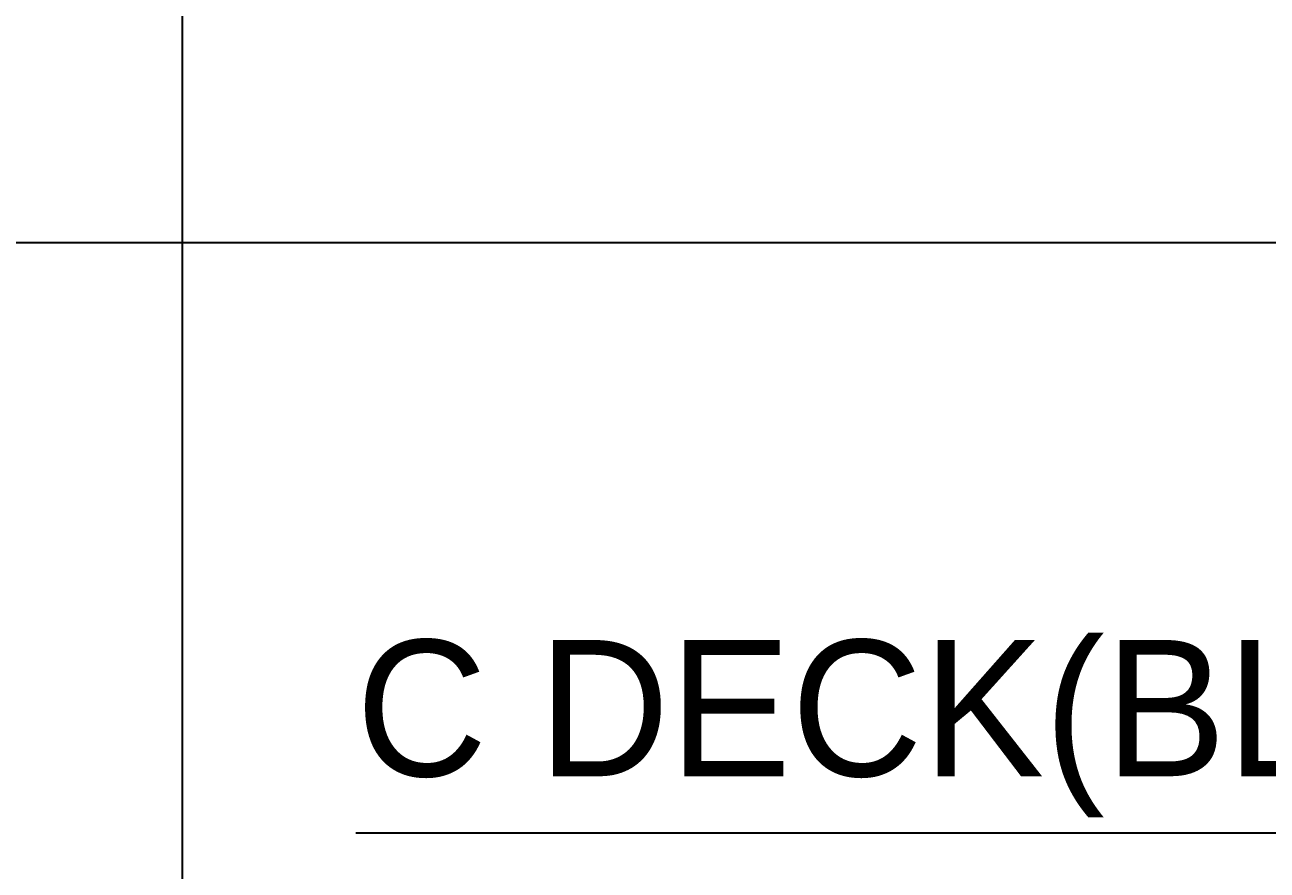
# Model space of a CAD drawing. Header units: millimetres. Extents: x -4 to 3776, y -4 to 4079.
# Drawn here: x 429.4 to 475, y 401.7 to 432.72 of the extents above; entities that cross this region are included whole.
import ezdxf
from ezdxf import colors
from ezdxf.entities.mleader import LeaderData, LeaderLine
from ezdxf.math import Vec2, Vec3

# ---------------------------------------------------------------- set-up
doc = ezdxf.new("R2010")
doc.units = ezdxf.units.MM
for name, color, linetype in [('BK_kedu', 255, 'Continuous'), ('EDGE', 7, 'Continuous'), ('ROTATEDREFERENCEFRAME', 7, 'Continuous'), ('TEXT', 4, 'Continuous')]:
    doc.layers.add(name, color=color, linetype=linetype)
doc.layers.add('Sheet$GRID', color=254, linetype='Continuous', true_color=0xbebebe)
doc.styles.add('CHINESE', font='short.shx', dxfattribs={"bigfont": 'hzdxf.shx'})
doc.styles.get("Standard").update_dxf_attribs({"font": 'arial.ttf'})

msp = doc.modelspace()

# ---------------------------------------------------------------- linework, layer by layer
at = {"layer": 'EDGE', "color": 29}
msp.add_lwpolyline([(429.14, 424.739), (490.228, 424.739), (518.373, 424.739), (541.507, 424.739), (564.641, 424.739), (581.07, 424.739), (600.624, 424.739), (607.315, 424.739), (613.571, 424.739), (619.827, 424.739), (626.082, 424.739), (632.338, 424.739), (638.594, 424.739), (644.849, 424.739), (651.105, 424.739), (657.361, 424.739), (663.615, 424.763), (669.837, 425.394)], dxfattribs=at)
msp.add_lwpolyline([(429.14, 424.739), (490.228, 424.739), (518.373, 424.739), (541.507, 424.739), (564.641, 424.739), (581.07, 424.739), (600.624, 424.739), (607.315, 424.739), (613.571, 424.739), (619.827, 424.739), (626.082, 424.739), (632.338, 424.739), (638.594, 424.739), (644.849, 424.739), (651.105, 424.739), (657.361, 424.739), (663.615, 424.763), (669.837, 425.394)], dxfattribs=at)
at = {"layer": 'ROTATEDREFERENCEFRAME', "color": 255}
msp.add_line((0.007, 424.739), (725.479, 424.739), dxfattribs=at)
at = {"layer": 'Sheet$GRID'}
msp.add_lwpolyline([(435.182, 0.013), (435.182, 608.276)], dxfattribs=at)
at = {"layer": 'TEXT', "color": 1}
msp.add_line((441.546, 403.072), (509.306, 403.072), dxfattribs=at)

# ---------------------------------------------------------------- texts
at = {"layer": 'TEXT', "color": 3, "style": 'CHINESE'}
msp.add_text('C DECK(BL19500mm)', height=5, dxfattribs=at).set_placement((441.546, 405.149))

# ---------------------------------------------------------------- leaders
at = {"layer": 'BK_kedu'}
ml = msp.add_multileader_mtext('Standard', dxfattribs=at)
ml.set_content('', color=256)
ml.set_leader_properties()
ml.build(insert=Vec2(0, 0))
ml.multileader.update_dxf_attribs({"text_right_attachment_type": 6, "dogleg_length": 0.36, "arrow_head_size": 0.18})
ctx = ml.context
ctx.base_point, ctx.char_height, ctx.arrow_head_size, ctx.landing_gap_size, ctx.plane_origin = Vec3(3775.999, 4079.328), 0.18, 0.18, 0.09, Vec3(3774.639, 4079.328)
ctx.right_attachment = 6
notes = []
notes.append((ctx, [(0, (0, 0, 0), (0, 0), (1, 0), 1, [])]))
ctx.mtext.insert, ctx.mtext.flow_direction = Vec3(3776.089, 4079.418), 5
for ctx, leaders in notes:
    for number, flags, end, landing, length, lines in leaders:
        leader = LeaderData()
        leader.index, (leader.has_last_leader_line, leader.has_dogleg_vector, leader.attachment_direction) = number, flags
        leader.last_leader_point, leader.dogleg_vector, leader.dogleg_length = Vec3(end), Vec3(landing), length
        for number, points, colour, breaks in lines:
            line = LeaderLine()
            line.index, line.vertices, line.color, line.breaks = number, Vec3.list(points), colors.encode_raw_color(colour), breaks
            leader.lines.append(line)
        ctx.leaders.append(leader)

doc.saveas('drawing.dxf')
